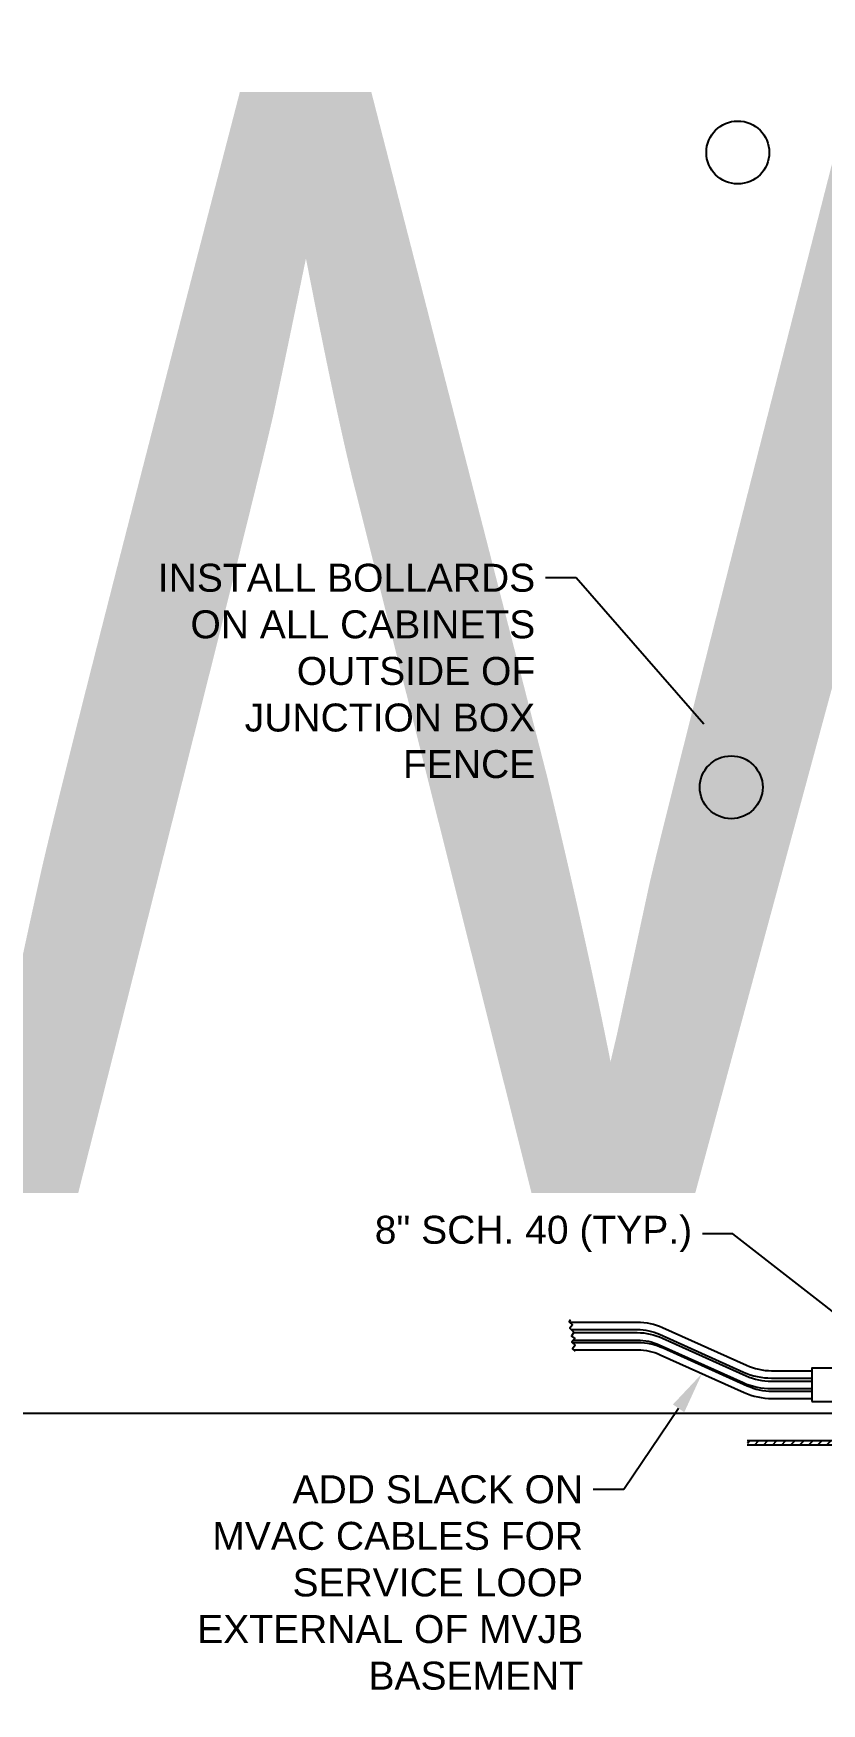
# Model space of a CAD drawing. Header units: feet. Extents: x -689 to 11593, y -511 to 1546.
# Drawn here: x 252.2 to 308.6, y 627.8 to 747.3 of the extents above; entities that cross this region are included whole.
import ezdxf
from ezdxf import colors
from ezdxf.entities.mleader import LeaderData, LeaderLine
from ezdxf.enums import TextEntityAlignment as Align
from ezdxf.math import Vec2, Vec3

# ---------------------------------------------------------------- set-up
doc = ezdxf.new("R2018")
doc.units = ezdxf.units.FT
doc.header["$MEASUREMENT"] = 0
for name, color, linetype in [('E-CABL-ACF', 1, 'AC_CABLE_FEEDER'), ('E-COND-PVC', 4, 'Continuous'), ('E-DETL-6', 7, 'Continuous'), ('E-EQPM-ENCL', 8, 'Continuous'), ('G-ANNO-TEXT', 1, 'Continuous')]:
    doc.layers.add(name, color=color, linetype=linetype)
doc.styles.add('NEI-A', font='arial.ttf')
doc.styles.get("Standard").update_dxf_attribs({"font": 'arial.ttf'})
doc.linetypes.add('AC_CABLE_FEEDER', pattern='A,0.2,-0.05,0,-0.05,0.2,-0.12,["ACF",Standard,S=0.1,R=0,X=-0.05,Y=-0.05],-0.3,0.2,-0.05,0,-0.05', length=1.22)

# ---------------------------------------------------------------- blocks, each defined once
blk = doc.blocks.new('DETAIL_TITLE')
at = {"style": 'NEI-A', "flags": 8}
blk.add_attdef('#', text='', height=0.2, dxfattribs=at).set_placement((0.592, -0.511), align=Align.MIDDLE_CENTER)
at = {"lineweight": 30, "flags": 104}
blk.add_attdef('DETAIL_TITLE', text='', height=0.2, dxfattribs=at).set_placement((0.91, -0.525), align=Align.BOTTOM_LEFT)
at = {"style": 'NEI-A'}
for tag, p in [('SCALE:', (0.939, -0.738)), ('1"_=_', (1.547, -0.738))]:
    blk.add_attdef(tag, text='', height=0.1, dxfattribs=at).set_placement(p, align=Align.BOTTOM_LEFT)

msp = doc.modelspace()

# ---------------------------------------------------------------- hatches: boundary and pattern name
at = {"layer": 'E-DETL-6'}
h = msp.add_hatch(dxfattribs=at)
h.set_pattern_fill('ANSI31', color=64, scale=3.653215)
h.set_pattern_definition([(45, (283.4471, 491.5783), (-0.3229016, 0.3229016), [])])
edge = h.paths.add_edge_path()
edge.add_line((336.39525, 646.28323), (336.39525, 646.55722))
edge.add_line((336.39525, 646.55722), (303.2722, 646.55722))
edge.add_arc((303.32144, 646.48873), 0.08436, 125.7114329, 234.2885671)
edge.add_arc((303.22296, 646.35173), 0.08436, -54.2885671, 54.2885671, ccw=False)
edge.add_line((303.2722, 646.28323), (336.39525, 646.28323))

# ---------------------------------------------------------------- linework, layer by layer
at = {"layer": 'E-CABL-ACF', "linetype": 'Continuous', "flags": 128}
for points in [[(290.56139, 655.05735), (295.42257, 655.05735, -0.106093529), (297.2213, 654.67133), (303.23416, 651.96599, 0.106093529), (305.03289, 651.57998), (307.90995, 651.57998)], [(290.67042, 654.53339), (295.42257, 654.528, -0.106093529), (297.00411, 654.18859), (303.01696, 651.48325, 0.106093529), (305.03289, 651.05063), (307.90995, 651.05063)], [(290.84503, 654.30148), (295.40938, 654.30148, -0.106093529), (297.20812, 653.91546), (303.22097, 651.21012, 0.106093529), (305.0197, 650.82411), (307.90995, 650.82411)], [(290.8493, 653.77213), (295.40938, 653.77213, -0.106093529), (296.99092, 653.43272), (303.00377, 650.72738, 0.106093529), (305.0197, 650.29476), (307.90995, 650.29476)], [(290.75521, 653.59517), (295.46094, 653.59517, -0.106093529), (297.25967, 653.20916), (303.27253, 650.50382, 0.106093529), (305.07126, 650.1178), (307.90995, 650.1178)], [(290.87829, 653.06582), (295.46094, 653.06582, -0.106093529), (297.04248, 652.72642), (303.05533, 650.02108, 0.106093529), (305.07126, 649.58845), (307.90995, 649.58845)]]:
    msp.add_lwpolyline(points, format="xyb", dxfattribs=at)
at = {"layer": 'E-COND-PVC'}
msp.add_lwpolyline([(307.90995, 649.37847), (321.2788, 649.37847), (321.2788, 651.76467), (307.90995, 651.76467), (307.90995, 651.76467)], close=True, dxfattribs=at)
at = {"layer": 'E-DETL-6', "color": 64, "linetype": 'Continuous', "flags": 128}
msp.add_lwpolyline([(303.2722, 646.28323), (336.39525, 646.28323), (336.39525, 646.55722), (303.2722, 646.55722)], dxfattribs=at)
at = {"layer": 'E-EQPM-ENCL'}
for centre in [(302.6094, 738.73765), (302.14169, 693.31911)]:
    msp.add_circle(centre, 2.25, dxfattribs=at)
at = {"layer": 'G-ANNO-TEXT'}
for points in [[(290.63622, 655.2214), (290.53427, 655.08242), (290.76898, 654.86545), (290.58493, 654.61167), (290.75591, 654.45511)], [(290.75591, 654.45511), (290.86334, 654.33454), (290.71228, 654.06178), (290.93783, 653.89281), (290.73392, 653.61485), (290.96863, 653.39787), (290.78459, 653.1441), (290.95557, 652.98754)]]:
    msp.add_lwpolyline(points, dxfattribs=at)

# ---------------------------------------------------------------- next in the draw order: leaders
ml = msp.add_multileader_mtext('Standard', dxfattribs=at)
ml.set_content('\\pxsm1,qr;INSTALL BOLLARDS ON ALL CABINETS OUTSIDE OF JUNCTION BOX FENCE', color=256, style='NEI-A')
ml.set_leader_properties()
ml.build(insert=Vec2(0, 0))
ml.multileader.update_dxf_attribs({"dogleg_length": 2.19193, "arrow_head_size": 3})
ctx = ml.context
ctx.base_point, ctx.char_height, ctx.arrow_head_size, ctx.landing_gap_size, ctx.plane_origin = Vec3(260.76444, 708.29596), 2, 3, 0.73064, Vec3(268.77805, 690.50872)
ctx.text_align_type = 2
notes = []
notes.append((ctx, [(1, (1, 1, 0), (291.0302, 708.29596), (-1, 0), 2.19193, [(0, [(302.14169, 695.56911)], 0, [])])]))
ctx.mtext.insert, ctx.mtext.width, ctx.mtext.alignment, ctx.mtext.line_spacing_factor, ctx.mtext.flow_direction = Vec3(288.10763, 709.31301), 27.763125, 3, 0.6, 5
ctx.mtext.has_bg_fill, ctx.mtext.bg_color, ctx.mtext.bg_scale_factor, ctx.mtext.bg_transparency, ctx.mtext.use_window_bg_color = 1, -1073741824, 1.5, 0, 1
ml = msp.add_multileader_mtext('Standard', dxfattribs=at)
ml.set_content('\\pxsm1,qr;8" SCH. 40 (TYP.)', color=256, style='NEI-A')
ml.set_leader_properties()
ml.build(insert=Vec2(0, 0))
ml.multileader.update_dxf_attribs({"dogleg_length": 2.19193, "arrow_head_size": 3})
ctx = ml.context
ctx.base_point, ctx.char_height, ctx.arrow_head_size, ctx.landing_gap_size, ctx.plane_origin = Vec3(276.09849, 661.36834), 2, 3, 0.73064, Vec3(281.23073, 646.70427)
ctx.text_align_type = 2
notes.append((ctx, [(1, (1, 1, 0), (302.26603, 661.36834), (-1, 0), 2.19193, [(0, [(314.59438, 651.76467)], 0, [])])]))
ctx.mtext.insert, ctx.mtext.width, ctx.mtext.alignment, ctx.mtext.line_spacing_factor, ctx.mtext.flow_direction = Vec3(299.34346, 662.66234), 27.763125, 3, 0.6, 5
ctx.mtext.has_bg_fill, ctx.mtext.bg_color, ctx.mtext.bg_scale_factor, ctx.mtext.bg_transparency, ctx.mtext.use_window_bg_color = 1, -1073741824, 1.5, 0, 1
for ctx, leaders in notes:
    for number, flags, end, landing, length, lines in leaders:
        leader = LeaderData()
        leader.index, (leader.has_last_leader_line, leader.has_dogleg_vector, leader.attachment_direction) = number, flags
        leader.last_leader_point, leader.dogleg_vector, leader.dogleg_length = Vec3(end), Vec3(landing), length
        for number, points, colour, breaks in lines:
            line = LeaderLine()
            line.index, line.vertices, line.color, line.breaks = number, Vec3.list(points), colors.encode_raw_color(colour), breaks
            leader.lines.append(line)
        ctx.leaders.append(leader)

# ---------------------------------------------------------------- next in the draw order: leaders
ml = msp.add_multileader_mtext('Standard', dxfattribs=at)
ml.set_content('\\pxsm1,qr;ADD SLACK ON MVAC CABLES FOR SERVICE LOOP EXTERNAL OF MVJB BASEMENT', color=256, style='NEI-A')
ml.set_leader_properties()
ml.build(insert=Vec2(0, 0))
ml.multileader.update_dxf_attribs({"dogleg_length": 3, "arrow_head_size": 3})
ctx = ml.context
ctx.base_point, ctx.char_height, ctx.arrow_head_size, ctx.landing_gap_size, ctx.plane_origin = Vec3(263.54078, 643.08139), 2, 3, 0.73064, Vec3(227.6569, 640.72024)
ctx.text_align_type = 2
notes = []
notes.append((ctx, [(1, (1, 1, 0), (294.45866, 643.08139), (-1, 0), 2.19193, [(0, [(300.0489, 651.37375)], 0, [])])]))
ctx.mtext.insert, ctx.mtext.width, ctx.mtext.alignment, ctx.mtext.line_spacing_factor, ctx.mtext.flow_direction = Vec3(291.53609, 644.09845), 28.4857481, 3, 0.6, 5
ctx.mtext.has_bg_fill, ctx.mtext.bg_color, ctx.mtext.bg_scale_factor, ctx.mtext.bg_transparency, ctx.mtext.use_window_bg_color = 1, -1073741824, 1.5, 0, 1
for ctx, leaders in notes:
    for number, flags, end, landing, length, lines in leaders:
        leader = LeaderData()
        leader.index, (leader.has_last_leader_line, leader.has_dogleg_vector, leader.attachment_direction) = number, flags
        leader.last_leader_point, leader.dogleg_vector, leader.dogleg_length = Vec3(end), Vec3(landing), length
        for number, points, colour, breaks in lines:
            line = LeaderLine()
            line.index, line.vertices, line.color, line.breaks = number, Vec3.list(points), colors.encode_raw_color(colour), breaks
            leader.lines.append(line)
        ctx.leaders.append(leader)

# ---------------------------------------------------------------- next in the draw order: block references
ref = msp.add_blockref('DETAIL_TITLE', (119.10873, 745.31457), dxfattribs=dict(at, xscale=10, yscale=10, zscale=10))
lines = msp.add_mtext('{\\L2-WAY MEDIUM VOLTAGE JUNCTION BOX (FRONT VIEW)}', dxfattribs={"layer": '0', "insert": (128.20769, 743.06318), "char_height": 78.7635871, "attachment_point": 1})
ref.add_attrib('DETAIL_TITLE', '', (128.20769, 743.06318)).embed_mtext(lines)

doc.saveas('drawing.dxf')
